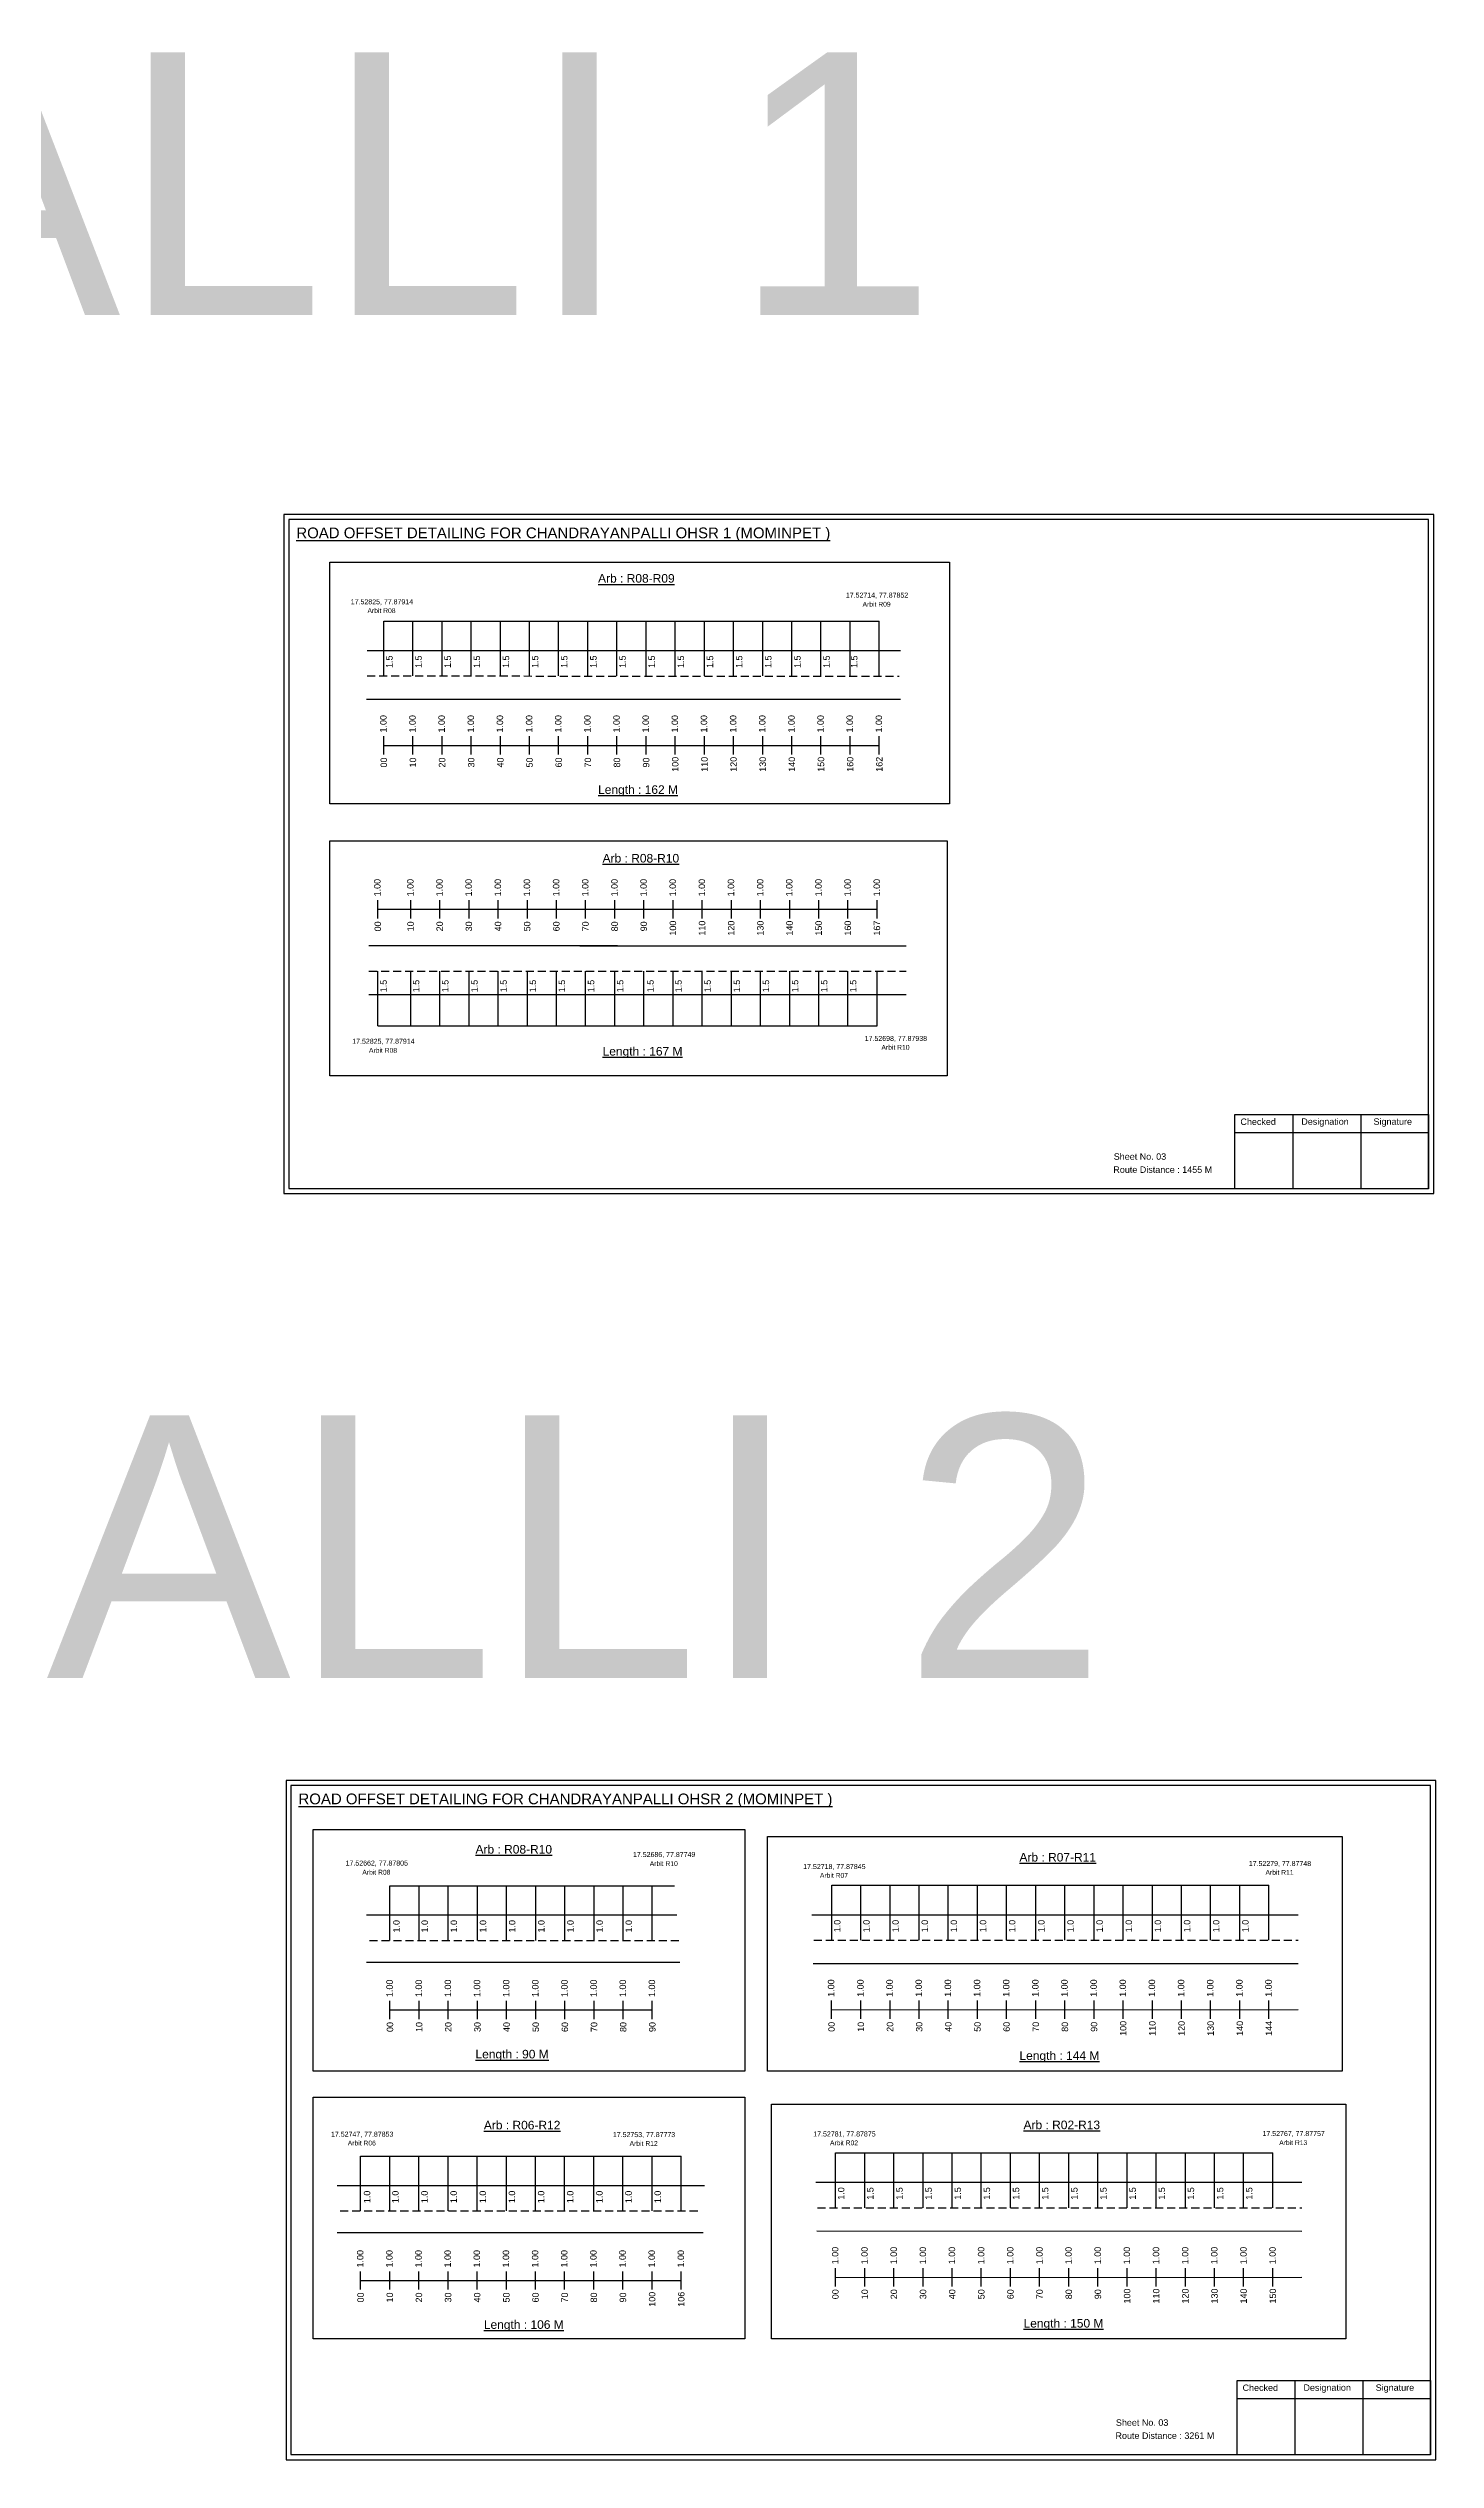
# Model space of a CAD drawing. Header units: inches. Extents: x -117 to 51867, y -12715 to 3423.
# Drawn here: x 7852 to 8500, y -2961 to -1837 of the extents above; entities that cross this region are included whole.
import ezdxf

# ---------------------------------------------------------------- set-up
doc = ezdxf.new("R2010")
doc.units = ezdxf.units.IN
doc.header["$MEASUREMENT"] = 0
doc.linetypes.add('DASHED2', pattern=[0.375, 0.25, -0.125])
doc.layers.add('PDF_Geometry', color=7, linetype='Continuous')
doc.layers.add('PDF_Text', color=5, linetype='Continuous')
doc.styles.add('PDF Arial', font='arial.ttf')
doc.styles.get("Standard").update_dxf_attribs({"font": 'arial.ttf'})

msp = doc.modelspace()

# ---------------------------------------------------------------- linework, layer by layer
at = {"color": 5}
for p, q in [((8009, -2103.7), (8240.2, -2103.7)), ((8006.2, -2292.4), (8239.2, -2292.4)), ((8011.9, -2693.3), (8144.7, -2693.3)), ((8218, -2693.1), (8422, -2693.1)), ((7998.2, -2819.4), (8147.8, -2819.4)), ((8219.8, -2817.9), (8423.8, -2817.9))]:
    msp.add_line(p, q, dxfattribs=at)
for p, q in [((8009, -2129.2), (8009, -2103.7)), ((8022.6, -2129.2), (8022.6, -2103.7)), ((8036.2, -2129.2), (8036.2, -2103.7)), ((8049.8, -2129.2), (8049.8, -2103.7)), ((8063.4, -2129.2), (8063.4, -2103.7)), ((8077, -2129.2), (8077, -2103.7)), ((8090.6, -2129.2), (8090.6, -2103.7)), ((8104.2, -2129.2), (8104.2, -2103.7)), ((8117.8, -2129.2), (8117.8, -2103.7)), ((8131.4, -2129.2), (8131.4, -2103.7)), ((8145, -2129.2), (8145, -2103.7)), ((8158.6, -2129.2), (8158.6, -2103.7)), ((8172.2, -2129.2), (8172.2, -2103.7)), ((8185.8, -2129.2), (8185.8, -2103.7)), ((8199.4, -2129.2), (8199.4, -2103.7)), ((8213, -2129.2), (8213, -2103.7)), ((8226.6, -2129.2), (8226.6, -2103.7)), ((8240.2, -2129.2), (8240.2, -2103.7)), ((8001.2, -2117.3), (8090.6, -2117.3)), ((8090.6, -2117.3), (8240.2, -2117.3)), ((8240.2, -2117.3), (8250.1, -2117.3)), ((8001, -2140), (8250.1, -2140)), ((8118, -2255), (8002.1, -2255)), ((8100.5, -2255), (8252.8, -2255)), ((8006.2, -2292.4), (8006.2, -2266.9)), ((8021.6, -2292.4), (8021.6, -2266.9)), ((8035.2, -2292.4), (8035.2, -2266.9)), ((8048.8, -2292.4), (8048.8, -2266.9)), ((8062.4, -2292.4), (8062.4, -2266.9)), ((8076, -2292.4), (8076, -2266.9)), ((8089.6, -2292.4), (8089.6, -2266.9)), ((8103.2, -2292.4), (8103.2, -2266.9)), ((8116.8, -2292.4), (8116.8, -2266.9)), ((8130.4, -2292.4), (8130.4, -2266.9)), ((8144, -2292.4), (8144, -2266.9)), ((8157.6, -2292.4), (8157.6, -2266.9)), ((8171.2, -2292.4), (8171.2, -2266.9)), ((8184.8, -2292.4), (8184.8, -2266.9)), ((8198.4, -2292.4), (8198.4, -2266.9)), ((8212, -2292.4), (8212, -2266.9)), ((8225.6, -2292.4), (8225.6, -2266.9)), ((8239.2, -2292.4), (8239.2, -2266.9)), ((8002.1, -2277.7), (8252.8, -2277.7)), ((8011.9, -2718.8), (8011.9, -2693.3)), ((8025.5, -2718.8), (8025.5, -2693.3)), ((8039.1, -2718.8), (8039.1, -2693.3)), ((8052.7, -2718.8), (8052.7, -2693.3)), ((8066.3, -2718.8), (8066.3, -2693.3)), ((8079.9, -2718.8), (8079.9, -2693.3)), ((8093.5, -2718.8), (8093.5, -2693.3)), ((8107.1, -2718.8), (8107.1, -2693.3)), ((8120.7, -2718.8), (8120.7, -2693.3)), ((8134.3, -2718.8), (8134.3, -2693.3)), ((8218, -2718.6), (8218, -2693.1)), ((8231.6, -2718.6), (8231.6, -2693.1)), ((8245.2, -2718.6), (8245.2, -2693.1)), ((8258.8, -2718.6), (8258.8, -2693.1)), ((8272.4, -2718.6), (8272.4, -2693.1)), ((8286, -2718.6), (8286, -2693.1)), ((8299.6, -2718.6), (8299.6, -2693.1)), ((8313.2, -2718.6), (8313.2, -2693.1)), ((8326.8, -2718.6), (8326.8, -2693.1)), ((8340.4, -2718.6), (8340.4, -2693.1)), ((8354, -2718.6), (8354, -2693.1)), ((8367.6, -2718.6), (8367.6, -2693.1)), ((8381.2, -2718.6), (8381.2, -2693.1)), ((8394.8, -2718.6), (8394.8, -2693.1)), ((8408.4, -2718.6), (8408.4, -2693.1)), ((8422, -2718.6), (8422, -2693.1)), ((8001, -2706.9), (8145.8, -2706.9)), ((8208.8, -2706.8), (8435.6, -2706.8)), ((8147.2, -2729.1), (8001, -2729.1)), ((8209.3, -2729.5), (8435.6, -2729.5)), ((7998.2, -2844.9), (7998.2, -2819.4)), ((8011.8, -2844.9), (8011.8, -2819.4)), ((8025.4, -2844.9), (8025.4, -2819.4)), ((8039, -2844.9), (8039, -2819.4)), ((8052.6, -2844.9), (8052.6, -2819.4)), ((8066.2, -2844.9), (8066.2, -2819.4)), ((8079.8, -2844.9), (8079.8, -2819.4)), ((8093.4, -2844.9), (8093.4, -2819.4)), ((8107, -2844.9), (8107, -2819.4)), ((8120.6, -2844.9), (8120.6, -2819.4)), ((8134.2, -2844.9), (8134.2, -2819.4)), ((8147.8, -2844.9), (8147.8, -2819.4)), ((8219.8, -2843.4), (8219.8, -2817.9)), ((8233.4, -2843.4), (8233.4, -2817.9)), ((8247, -2843.4), (8247, -2817.9)), ((8260.6, -2843.4), (8260.6, -2817.9)), ((8274.2, -2843.4), (8274.2, -2817.9)), ((8287.8, -2843.4), (8287.8, -2817.9)), ((8301.4, -2843.4), (8301.4, -2817.9)), ((8315, -2843.4), (8315, -2817.9)), ((8328.6, -2843.4), (8328.6, -2817.9)), ((8342.2, -2843.4), (8342.2, -2817.9)), ((8355.8, -2843.4), (8355.8, -2817.9)), ((8369.4, -2843.4), (8369.4, -2817.9)), ((8383, -2843.4), (8383, -2817.9)), ((8396.6, -2843.4), (8396.6, -2817.9)), ((8410.2, -2843.4), (8410.2, -2817.9)), ((8423.8, -2843.4), (8423.8, -2817.9)), ((7987.3, -2833), (8158.7, -2833)), ((8210.6, -2831.5), (8437.4, -2831.5)), ((8158, -2855.2), (7987.3, -2855.2)), ((8211.1, -2854.2), (8437.4, -2854.3))]:
    msp.add_line(p, q)
at = {"linetype": 'DASHED2', "ltscale": 15}
for p, q in [((8001.2, -2129.2), (8249.4, -2129.3)), ((8002.1, -2266.9), (8252.8, -2266.9)), ((8002.3, -2718.8), (8146.6, -2718.8)), ((8209.6, -2718.6), (8435.6, -2718.6)), ((8211.4, -2843.4), (8437.4, -2843.4)), ((7988.6, -2844.9), (8156.2, -2844.9))]:
    msp.add_line(p, q, dxfattribs=at)
at = {"color": 217, "true_color": 0x93278f}
for p, q in [((8009, -2165.9), (8009, -2157.3)), ((8022.6, -2165.9), (8022.6, -2157.3)), ((8036.2, -2165.9), (8036.2, -2157.3)), ((8049.8, -2165.9), (8049.8, -2157.3)), ((8063.4, -2165.9), (8063.4, -2157.3)), ((8077, -2165.9), (8077, -2157.3)), ((8090.6, -2165.9), (8090.6, -2157.3)), ((8104.2, -2165.9), (8104.2, -2157.3)), ((8117.8, -2165.9), (8117.8, -2157.3)), ((8131.4, -2165.9), (8131.4, -2157.3)), ((8145, -2165.9), (8145, -2157.3)), ((8158.6, -2165.9), (8158.6, -2157.3)), ((8172.2, -2165.9), (8172.2, -2157.3)), ((8185.8, -2165.9), (8185.8, -2157.3)), ((8199.4, -2165.9), (8199.4, -2157.3)), ((8213, -2165.9), (8213, -2157.3)), ((8226.6, -2165.9), (8226.6, -2157.3)), ((8240.2, -2165.9), (8240.2, -2157.3)), ((8009, -2161.6), (8240.2, -2161.6)), ((8006.2, -2242.3), (8006.2, -2233.7)), ((8021.6, -2242.3), (8021.6, -2233.7)), ((8035.2, -2242.3), (8035.2, -2233.7)), ((8048.8, -2242.3), (8048.8, -2233.7)), ((8062.4, -2242.3), (8062.4, -2233.7)), ((8076, -2242.3), (8076, -2233.7)), ((8089.6, -2242.3), (8089.6, -2233.7)), ((8103.2, -2242.3), (8103.2, -2233.7)), ((8116.8, -2242.3), (8116.8, -2233.7)), ((8130.4, -2242.3), (8130.4, -2233.7)), ((8144, -2242.3), (8144, -2233.7)), ((8157.6, -2242.3), (8157.6, -2233.7)), ((8171.2, -2242.3), (8171.2, -2233.7)), ((8184.8, -2242.3), (8184.8, -2233.7)), ((8198.4, -2242.3), (8198.4, -2233.7)), ((8212, -2242.3), (8212, -2233.7)), ((8225.6, -2242.3), (8225.6, -2233.7)), ((8239.2, -2242.3), (8239.2, -2233.7)), ((8006.2, -2238), (8239.2, -2238)), ((8011.9, -2755.5), (8011.9, -2746.9)), ((8011.9, -2751.2), (8134.3, -2751.2)), ((8025.5, -2755.5), (8025.5, -2746.9)), ((8039.1, -2755.5), (8039.1, -2746.9)), ((8052.7, -2755.5), (8052.7, -2746.9)), ((8066.3, -2755.5), (8066.3, -2746.9)), ((8079.9, -2755.5), (8079.9, -2746.9)), ((8093.5, -2755.5), (8093.5, -2746.9)), ((8107.1, -2755.5), (8107.1, -2746.9)), ((8120.7, -2755.5), (8120.7, -2746.9)), ((8134.3, -2755.5), (8134.3, -2746.9)), ((8217.9, -2755.3), (8217.9, -2746.8)), ((8218, -2751.1), (8435.6, -2751)), ((8231.6, -2755.3), (8231.6, -2746.8)), ((8245.2, -2755.3), (8245.2, -2746.8)), ((8258.8, -2755.3), (8258.8, -2746.8)), ((8272.4, -2755.3), (8272.4, -2746.8)), ((8286, -2755.3), (8286, -2746.8)), ((8299.6, -2755.3), (8299.6, -2746.8)), ((8313.2, -2755.3), (8313.2, -2746.8)), ((8326.8, -2755.3), (8326.8, -2746.8)), ((8340.4, -2755.3), (8340.4, -2746.8)), ((8354, -2755.3), (8354, -2746.8)), ((8367.6, -2755.3), (8367.6, -2746.8)), ((8381.2, -2755.3), (8381.2, -2746.8)), ((8394.8, -2755.3), (8394.8, -2746.8)), ((8408.4, -2755.3), (8408.4, -2746.8)), ((8422, -2755.3), (8422, -2746.8)), ((7998.2, -2881.6), (7998.2, -2873.1)), ((7998.2, -2877.4), (8147.8, -2877.3)), ((8011.8, -2881.6), (8011.8, -2873.1)), ((8025.4, -2881.6), (8025.4, -2873.1)), ((8039, -2881.6), (8039, -2873.1)), ((8052.6, -2881.6), (8052.6, -2873.1)), ((8066.2, -2881.6), (8066.2, -2873.1)), ((8079.8, -2881.6), (8079.8, -2873.1)), ((8093.4, -2881.6), (8093.4, -2873.1)), ((8107, -2881.6), (8107, -2873.1)), ((8120.6, -2881.6), (8120.6, -2873.1)), ((8134.2, -2881.6), (8134.2, -2873.1)), ((8147.8, -2881.6), (8147.8, -2873.1)), ((8219.7, -2880.1), (8219.7, -2871.6)), ((8219.8, -2875.9), (8437.4, -2875.8)), ((8233.4, -2880.1), (8233.4, -2871.6)), ((8247, -2880.1), (8247, -2871.6)), ((8260.6, -2880.1), (8260.6, -2871.6)), ((8274.2, -2880.1), (8274.2, -2871.6)), ((8287.8, -2880.1), (8287.8, -2871.6)), ((8301.4, -2880.1), (8301.4, -2871.6)), ((8315, -2880.1), (8315, -2871.6)), ((8328.6, -2880.1), (8328.6, -2871.6)), ((8342.2, -2880.1), (8342.2, -2871.6)), ((8355.8, -2880.1), (8355.8, -2871.6)), ((8369.4, -2880.1), (8369.4, -2871.6)), ((8383, -2880.1), (8383, -2871.6)), ((8396.6, -2880.1), (8396.6, -2871.6)), ((8410.2, -2880.1), (8410.2, -2871.6)), ((8423.8, -2880.1), (8423.8, -2871.6))]:
    msp.add_line(p, q, dxfattribs=at)
for points in [[(7983.9, -2076.2), (8272.9, -2076.2), (8272.9, -2188.9), (7983.9, -2188.9)], [(7983.9, -2206.1), (8271.9, -2206.1), (8271.9, -2315.7), (7983.9, -2315.7)], [(7976.1, -2667.1), (8177.4, -2667.1), (8177.4, -2779.8), (7976.1, -2779.8)], [(8188, -2670.3), (8456.1, -2670.3), (8456.1, -2779.8), (8188, -2779.8)], [(7976.1, -2791.9), (8177.4, -2791.9), (8177.4, -2904.6), (7976.1, -2904.6)], [(8189.9, -2795.1), (8457.9, -2795.1), (8457.9, -2904.6), (8189.9, -2904.6)]]:
    msp.add_lwpolyline(points, close=True)
at = {"layer": 'PDF_Geometry'}
for points in [[(7962.4, -2053.9), (7962.4, -2370.6), (8498.9, -2370.6), (8498.9, -2053.9)], [(7964.7, -2056.2), (7964.7, -2368.2), (8496.4, -2368.2), (8496.4, -2056.2)], [(7963.4, -2644.2), (7963.4, -2960.9), (8499.9, -2960.9), (8499.9, -2644.2)], [(7965.7, -2646.6), (7965.7, -2958.5), (8497.4, -2958.5), (8497.4, -2646.6)]]:
    msp.add_lwpolyline(points, close=True, dxfattribs=at)
at = {"layer": 'PDF_Geometry', "color": 242, "true_color": 0xcc1f26}
for points in [[(8496.4, -2368.3), (8406.1, -2368.3), (8406.1, -2333.7), (8496.4, -2333.7)], [(8497.4, -2958.6), (8407.1, -2958.6), (8407.1, -2924), (8497.4, -2924)]]:
    msp.add_lwpolyline(points, close=True, dxfattribs=at)
for points in [[(8433.1, -2333.7), (8433.1, -2368.3)], [(8464.8, -2333.7), (8464.8, -2368.3)], [(8406.1, -2342.1), (8496.4, -2342.1)], [(8407.1, -2932.4), (8497.4, -2932.4)], [(8434.1, -2924), (8434.1, -2958.6)], [(8465.8, -2924), (8465.8, -2958.6)]]:
    msp.add_lwpolyline(points, dxfattribs=at)

# ---------------------------------------------------------------- texts
for s, height, p in [('CHANDRAYANPALLI 1', 122.535, (6459.6, -1960.9)), ('Sheet No. 03', 3, (8349.6, -2354.8)), ('Route Distance : 1455 M', 3, (8349.4, -2360.9)), ('CHANDRAYANPALLI 2', 122.535, (6539.1, -2596.5)), ('Sheet No. 03', 3, (8350.6, -2945.1)), ('Route Distance : 3261 M', 3, (8350.4, -2951.2))]:
    msp.add_text(s, height=height).set_placement(p)
at = {"color": 242, "true_color": 0xcd2027}
for s, height, p in [('%%UROAD OFFSET DETAILING FOR CHANDRAYANPALLI OHSR 1 (MOMINPET )', 5, (7968.2, -2065)), ('%%UArb : R08-R09', 4, (8109, -2085.7)), ('%%ULength : 162 M', 4, (8109, -2184.2)), ('%%UArb : R08-R10', 4, (8111.1, -2216.2)), ('%%ULength : 167 M', 4, (8111.1, -2306.2)), ('%%UROAD OFFSET DETAILING FOR CHANDRAYANPALLI OHSR 2 (MOMINPET )', 5, (7969.2, -2655.3)), ('%%UArb : R08-R10', 4, (8051.8, -2678.3)), ('%%UArb : R07-R11', 4, (8305.6, -2682)), ('%%ULength : 90 M', 4, (8051.8, -2773.8)), ('%%ULength : 144 M', 4, (8305.6, -2774.5)), ('%%UArb : R06-R12', 4, (8055.7, -2806.9)), ('%%UArb : R02-R13', 4, (8307.5, -2806.8)), ('%%ULength : 106 M', 4, (8055.7, -2899.9)), ('%%ULength : 150 M', 4, (8307.5, -2899.3))]:
    msp.add_text(s, height=height, dxfattribs=at).set_placement(p)
at = {"color": 5}
for s, height, p in [('17.52714, 77.87852', 2.34, (8224.6, -2092.7)), ('17.52825, 77.87914', 2.34, (7993.6, -2095.8)), ('Arbit R08', 2.25, (8001.4, -2099.9)), ('Arbit R09', 2.25, (8232.4, -2096.9)), ('17.52825, 77.87914', 2.34, (7994.3, -2300.7)), ('Arbit R08', 2.25, (8002.1, -2304.9)), ('17.52698, 77.87938', 2.34, (8233.4, -2299.4)), ('Arbit R10', 2.25, (8241.2, -2303.5)), ('17.52662, 77.87805', 2.34, (7991.2, -2683.9)), ('Arbit R08', 2.25, (7999, -2688.1)), ('17.52686, 77.87749', 2.34, (8125.3, -2679.9)), ('Arbit R10', 2.25, (8133.1, -2684.1)), ('17.52718, 77.87845', 2.34, (8204.7, -2685.5)), ('Arbit R07', 2.25, (8212.5, -2689.6)), ('17.52279, 77.87748', 2.34, (8412.6, -2684.1)), ('Arbit R11', 2.25, (8420.4, -2688.2)), ('17.52747, 77.87853', 2.34, (7984.4, -2810.3)), ('17.52753, 77.87773', 2.34, (8115.9, -2810.5)), ('17.52781, 77.87875', 2.34, (8209.4, -2810.2)), ('17.52767, 77.87757', 2.34, (8419, -2810)), ('Arbit R06', 2.25, (7992.2, -2814.4)), ('Arbit R12', 2.25, (8123.7, -2814.6)), ('Arbit R02', 2.25, (8217.2, -2814.3)), ('Arbit R13', 2.25, (8426.8, -2814.2))]:
    msp.add_text(s, height=height, dxfattribs=at).set_placement(p)
for s, p in [('1.5', (8013.1, -2125.5)), ('1.5', (8026.7, -2125.5)), ('1.5', (8040.3, -2125.5)), ('1.5', (8053.9, -2125.5)), ('1.5', (8067.5, -2125.5)), ('1.5', (8081.1, -2125.5)), ('1.5', (8094.7, -2125.5)), ('1.5', (8108.3, -2125.5)), ('1.5', (8121.9, -2125.5)), ('1.5', (8135.5, -2125.5)), ('1.5', (8149.1, -2125.5)), ('1.5', (8162.7, -2125.5)), ('1.5', (8176.3, -2125.5)), ('1.5', (8189.9, -2125.5)), ('1.5', (8203.5, -2125.5)), ('1.5', (8217.1, -2125.5)), ('1.5', (8230, -2125.5)), ('1.5', (8010.4, -2276.7)), ('1.5', (8025.6, -2276.7)), ('1.5', (8039.2, -2276.7)), ('1.5', (8052.8, -2276.7)), ('1.5', (8066.4, -2276.7)), ('1.5', (8080, -2276.7)), ('1.5', (8093.6, -2276.7)), ('1.5', (8107.2, -2276.7)), ('1.5', (8120.8, -2276.7)), ('1.5', (8134.9, -2276.7)), ('1.5', (8148, -2276.7)), ('1.5', (8161.6, -2276.7)), ('1.5', (8175.2, -2276.7)), ('1.5', (8188.8, -2276.7)), ('1.5', (8202.4, -2276.7)), ('1.5', (8216, -2276.7)), ('1.5', (8229.5, -2276.7)), ('1.0', (8016.4, -2715.1)), ('1.0', (8029.6, -2715.1)), ('1.0', (8043.2, -2715.1)), ('1.0', (8056.8, -2715.1)), ('1.0', (8070.4, -2715.1)), ('1.0', (8084, -2715.1)), ('1.0', (8097.6, -2715.1)), ('1.0', (8111.2, -2715.1)), ('1.0', (8124.8, -2715.1)), ('1.0', (8222.1, -2715)), ('1.0', (8235.7, -2715)), ('1.0', (8249.3, -2715)), ('1.0', (8262.9, -2715)), ('1.0', (8276.5, -2715)), ('1.0', (8290.1, -2715)), ('1.0', (8303.7, -2715)), ('1.0', (8317.3, -2715)), ('1.0', (8330.9, -2715)), ('1.0', (8344.5, -2715)), ('1.0', (8358.1, -2715)), ('1.0', (8371.7, -2715)), ('1.0', (8385.3, -2715)), ('1.0', (8398.9, -2715)), ('1.0', (8412.5, -2715)), ('1.0', (8002.7, -2841.3)), ('1.0', (8015.9, -2841.3)), ('1.0', (8029.5, -2841.3)), ('1.0', (8043.1, -2841.3)), ('1.0', (8056.7, -2841.3)), ('1.0', (8070.3, -2841.3)), ('1.0', (8083.9, -2841.3)), ('1.0', (8097.5, -2841.3)), ('1.0', (8111.1, -2841.3)), ('1.0', (8124.7, -2841.3)), ('1.0', (8138.3, -2841.3)), ('1.0', (8223.9, -2839.7)), ('1.5', (8237.5, -2839.7)), ('1.5', (8251.1, -2839.7)), ('1.5', (8264.7, -2839.7)), ('1.5', (8278.3, -2839.7)), ('1.5', (8291.9, -2839.7)), ('1.5', (8305.5, -2839.7)), ('1.5', (8319.1, -2839.7)), ('1.5', (8332.7, -2839.7)), ('1.5', (8346.3, -2839.7)), ('1.5', (8359.9, -2839.7)), ('1.5', (8373.5, -2839.7)), ('1.5', (8387.1, -2839.7)), ('1.5', (8400.7, -2839.7)), ('1.5', (8414.3, -2839.7))]:
    msp.add_text(s, height=3, rotation=90).set_placement(p)
at = {"color": 217, "true_color": 0x93278f}
for s, p in [('1.00', (8010.3, -2155.6)), ('1.00', (8023.9, -2155.6)), ('1.00', (8037.5, -2155.6)), ('1.00', (8051.1, -2155.6)), ('1.00', (8064.7, -2155.6)), ('1.00', (8078.3, -2155.6)), ('1.00', (8091.9, -2155.6)), ('1.00', (8105.5, -2155.6)), ('1.00', (8119.1, -2155.6)), ('1.00', (8132.7, -2155.6)), ('1.00', (8146.3, -2155.6)), ('1.00', (8159.9, -2155.6)), ('1.00', (8173.5, -2155.6)), ('1.00', (8187.1, -2155.6)), ('1.00', (8200.7, -2155.6)), ('1.00', (8214.3, -2155.6)), ('1.00', (8227.9, -2155.6)), ('1.00', (8241.5, -2155.6)), ('00', (8010.5, -2171.9)), ('10', (8024.1, -2171.9)), ('20', (8037.7, -2171.9)), ('30', (8051.3, -2171.9)), ('40', (8064.9, -2171.9)), ('50', (8078.5, -2171.9)), ('60', (8092.1, -2171.9)), ('70', (8105.7, -2171.9)), ('80', (8119.3, -2171.9)), ('90', (8132.9, -2171.9)), ('100', (8146.5, -2173.9)), ('110', (8160.1, -2173.9)), ('120', (8173.7, -2173.9)), ('130', (8187.3, -2173.9)), ('140', (8200.9, -2173.9)), ('150', (8214.5, -2173.9)), ('160', (8228.1, -2173.9)), ('162', (8241.7, -2173.9)), ('1.00', (8007.5, -2232)), ('1.00', (8022.9, -2232)), ('1.00', (8036.5, -2232)), ('1.00', (8050.1, -2232)), ('1.00', (8063.7, -2232)), ('1.00', (8077.3, -2232)), ('1.00', (8090.9, -2232)), ('1.00', (8104.5, -2232)), ('1.00', (8118.1, -2232)), ('1.00', (8131.7, -2232)), ('1.00', (8145.3, -2232)), ('1.00', (8158.9, -2232)), ('1.00', (8172.5, -2232)), ('1.00', (8186.1, -2232)), ('1.00', (8199.7, -2232)), ('1.00', (8213.3, -2232)), ('1.00', (8226.9, -2232)), ('1.00', (8240.5, -2232)), ('00', (8007.7, -2248.3)), ('10', (8023, -2248.3)), ('20', (8036.6, -2248.3)), ('30', (8050.2, -2248.3)), ('40', (8063.8, -2248.3)), ('50', (8077.4, -2248.3)), ('60', (8091, -2248.3)), ('70', (8104.6, -2248.3)), ('80', (8118.2, -2248.3)), ('90', (8131.8, -2248.3)), ('100', (8145.4, -2250.3)), ('110', (8159, -2250.3)), ('120', (8172.6, -2250.3)), ('130', (8186.2, -2250.3)), ('140', (8199.8, -2250.3)), ('150', (8213.4, -2250.3)), ('160', (8227, -2250.3)), ('167', (8240.6, -2250.3)), ('1.00', (8013.2, -2745.2)), ('1.00', (8026.8, -2745.2)), ('1.00', (8040.4, -2745.2)), ('1.00', (8054, -2745.2)), ('1.00', (8067.6, -2745.2)), ('1.00', (8081.2, -2745.2)), ('1.00', (8094.8, -2745.2)), ('1.00', (8108.4, -2745.2)), ('1.00', (8122, -2745.2)), ('1.00', (8135.6, -2745.2)), ('1.00', (8219.2, -2745.1)), ('1.00', (8232.9, -2745.1)), ('1.00', (8246.5, -2745.1)), ('1.00', (8260.1, -2745.1)), ('1.00', (8273.7, -2745.1)), ('1.00', (8287.3, -2745.1)), ('1.00', (8300.9, -2745.1)), ('1.00', (8314.5, -2745.1)), ('1.00', (8328.1, -2745.1)), ('1.00', (8341.7, -2745.1)), ('1.00', (8355.3, -2745.1)), ('1.00', (8368.9, -2745.1)), ('1.00', (8382.5, -2745.1)), ('1.00', (8396.1, -2745.1)), ('1.00', (8409.7, -2745.1)), ('1.00', (8423.3, -2745.1)), ('00', (8013.4, -2761.5)), ('10', (8027, -2761.5)), ('20', (8040.6, -2761.5)), ('30', (8054.2, -2761.5)), ('40', (8067.8, -2761.5)), ('50', (8081.4, -2761.5)), ('60', (8095, -2761.5)), ('70', (8108.6, -2761.5)), ('80', (8122.2, -2761.5)), ('90', (8135.8, -2761.5)), ('00', (8219.4, -2761.4)), ('10', (8233.1, -2761.4)), ('20', (8246.7, -2761.4)), ('30', (8260.3, -2761.4)), ('40', (8273.9, -2761.4)), ('50', (8287.5, -2761.4)), ('60', (8301.1, -2761.4)), ('70', (8314.7, -2761.4)), ('80', (8328.3, -2761.4)), ('90', (8341.9, -2761.4)), ('100', (8355.5, -2763.3)), ('110', (8369.1, -2763.3)), ('120', (8382.7, -2763.3)), ('130', (8396.3, -2763.3)), ('140', (8409.9, -2763.3)), ('144', (8423.5, -2763.3)), ('1.00', (7999.5, -2871.3)), ('1.00', (8013.1, -2871.3)), ('1.00', (8026.7, -2871.3)), ('1.00', (8040.3, -2871.3)), ('1.00', (8053.9, -2871.3)), ('1.00', (8067.5, -2871.3)), ('1.00', (8081.1, -2871.3)), ('1.00', (8094.7, -2871.3)), ('1.00', (8108.3, -2871.3)), ('1.00', (8121.9, -2871.3)), ('1.00', (8135.5, -2871.3)), ('1.00', (8149.1, -2871.3)), ('1.00', (8221.1, -2869.8)), ('1.00', (8234.8, -2869.8)), ('1.00', (8248.4, -2869.8)), ('1.00', (8262, -2869.8)), ('1.00', (8275.6, -2869.8)), ('1.00', (8289.2, -2869.8)), ('1.00', (8302.8, -2869.8)), ('1.00', (8316.4, -2869.8)), ('1.00', (8330, -2869.8)), ('1.00', (8343.6, -2869.8)), ('1.00', (8357.2, -2869.8)), ('1.00', (8370.8, -2869.8)), ('1.00', (8384.4, -2869.8)), ('1.00', (8398, -2869.8)), ('1.00', (8411.6, -2869.8)), ('1.00', (8425.2, -2869.8)), ('00', (7999.7, -2887.6)), ('10', (8013.3, -2887.6)), ('20', (8026.9, -2887.6)), ('30', (8040.5, -2887.6)), ('40', (8054.1, -2887.6)), ('50', (8067.7, -2887.6)), ('60', (8081.3, -2887.6)), ('70', (8094.9, -2887.6)), ('80', (8108.5, -2887.6)), ('90', (8122.1, -2887.6)), ('100', (8135.7, -2889.6)), ('106', (8149.3, -2889.6)), ('00', (8221.2, -2886.1)), ('10', (8234.9, -2886.1)), ('20', (8248.5, -2886.1)), ('30', (8262.1, -2886.1)), ('40', (8275.7, -2886.1)), ('50', (8289.3, -2886.1)), ('60', (8302.9, -2886.1)), ('70', (8316.5, -2886.1)), ('80', (8330.1, -2886.1)), ('90', (8343.7, -2886.1)), ('100', (8357.3, -2888.1)), ('110', (8370.9, -2888.1)), ('120', (8384.5, -2888.1)), ('130', (8398.1, -2888.1)), ('140', (8411.7, -2888.1)), ('150', (8425.3, -2888.1))]:
    msp.add_text(s, height=3, rotation=90, dxfattribs=at).set_placement(p)
at = {"layer": 'PDF_Text', "color": 7, "attachment_point": 7, "style": 'PDF Arial'}
for s, insert, char_height in [('Checked', (8408.7, -2338.6), 3), ('Designation', (8437.1, -2339.4), 3.001), ('Signature', (8470.8, -2339.4), 3), ('Checked', (8409.7, -2928.9), 3), ('Designation', (8438.1, -2929.7), 3.001), ('Signature', (8471.8, -2929.7), 3)]:
    msp.add_mtext(s, dxfattribs=dict(at, insert=insert, char_height=char_height))

doc.saveas('drawing.dxf')
